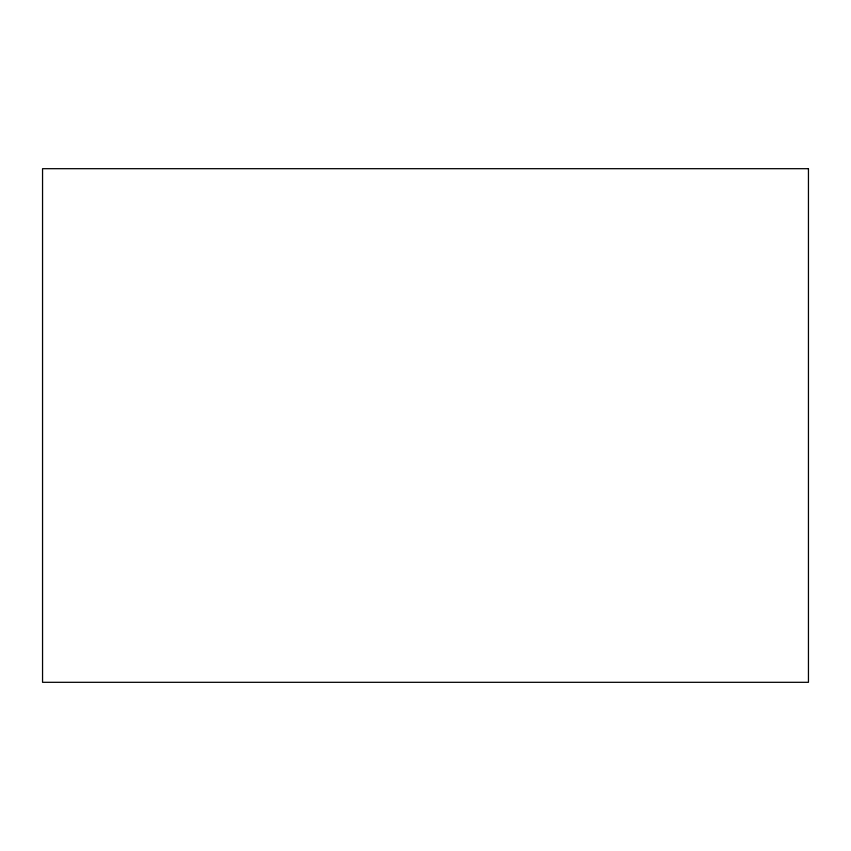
<?xml version="1.0" encoding="UTF-8"?>
<svg xmlns="http://www.w3.org/2000/svg" width="851" height="851" viewBox="0 0 851 851"><rect width="100%" height="100%" fill="white"/><g stroke="black" fill="none" stroke-linecap="round" stroke-linejoin="round"><path stroke-width="1.28" d="M808.45 168.689L808.45 682.311L42.55 682.311L42.55 168.689L808.45 168.689"/></g></svg>
